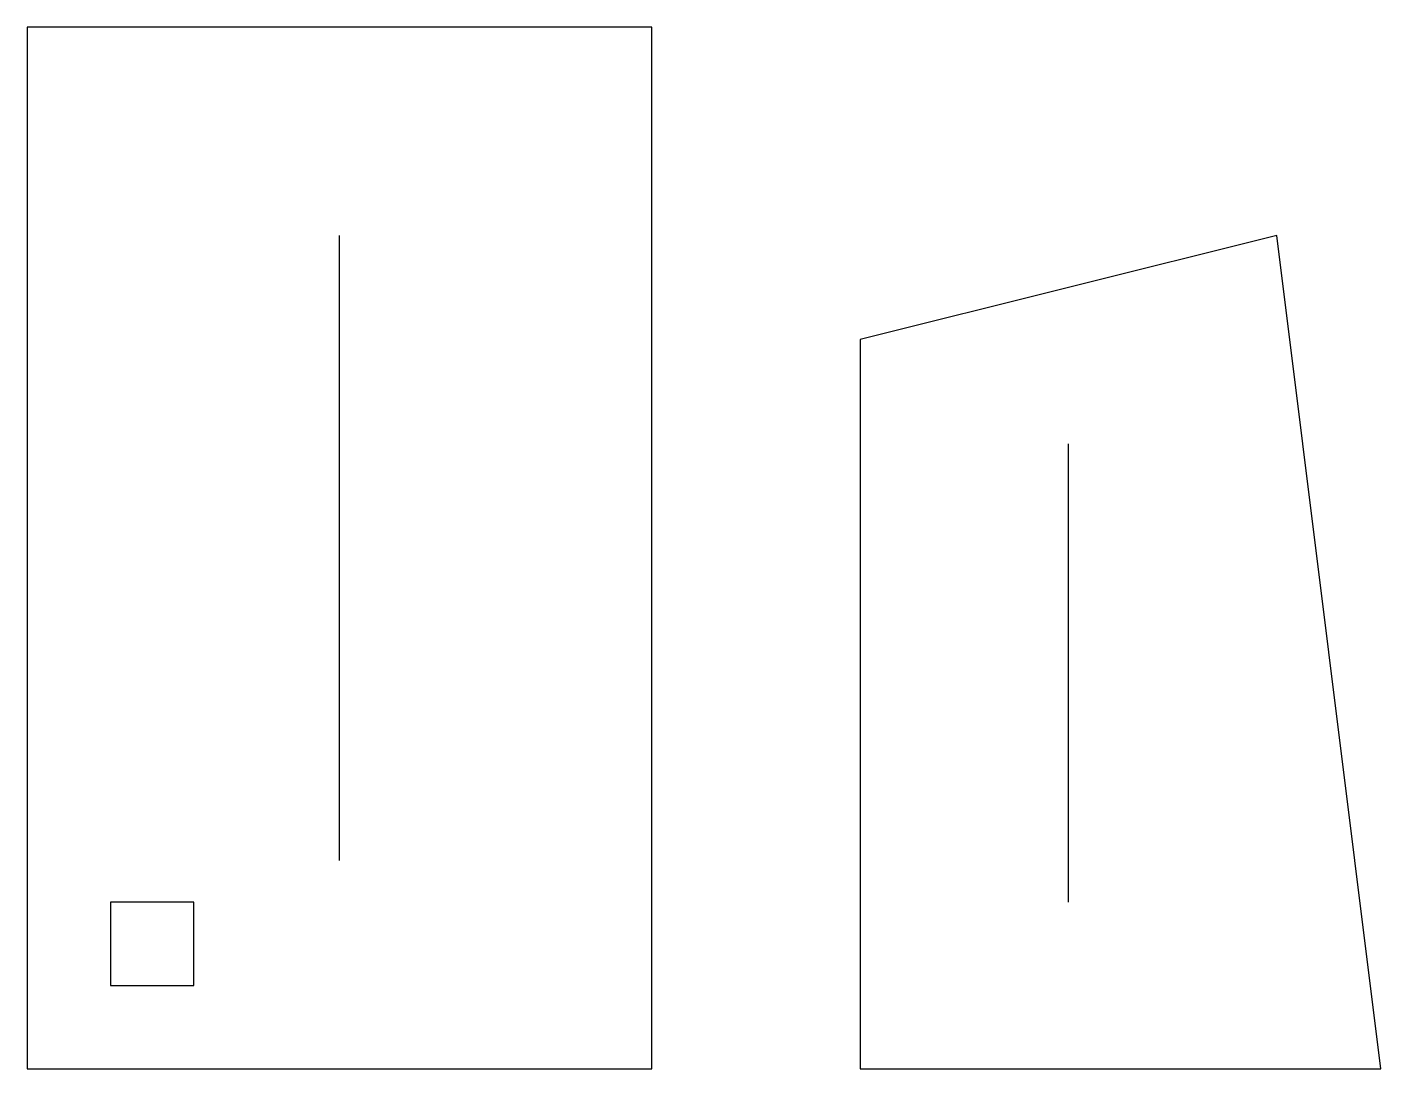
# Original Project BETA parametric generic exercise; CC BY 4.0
# Model space of a CAD drawing. Header units: millimetres. Extents: x 0 to 650, y 0 to 500.
import ezdxf

# ---------------------------------------------------------------- set-up
doc = ezdxf.new("R2010")
doc.units = ezdxf.units.MM

msp = doc.modelspace()

# ---------------------------------------------------------------- linework, layer by layer
for points in [[(0, 0), (300, 0), (300, 500), (0, 500)], [(400, 0), (650, 0), (600, 400), (400, 350)], [(40, 40), (80, 40), (80, 80), (40, 80)]]:
    msp.add_lwpolyline(points, close=True)
at = {"layer": '7'}
for p, q in [((150, 100), (150, 400)), ((500, 80), (500, 300))]:
    msp.add_line(p, q, dxfattribs=at)

doc.saveas('drawing.dxf')
